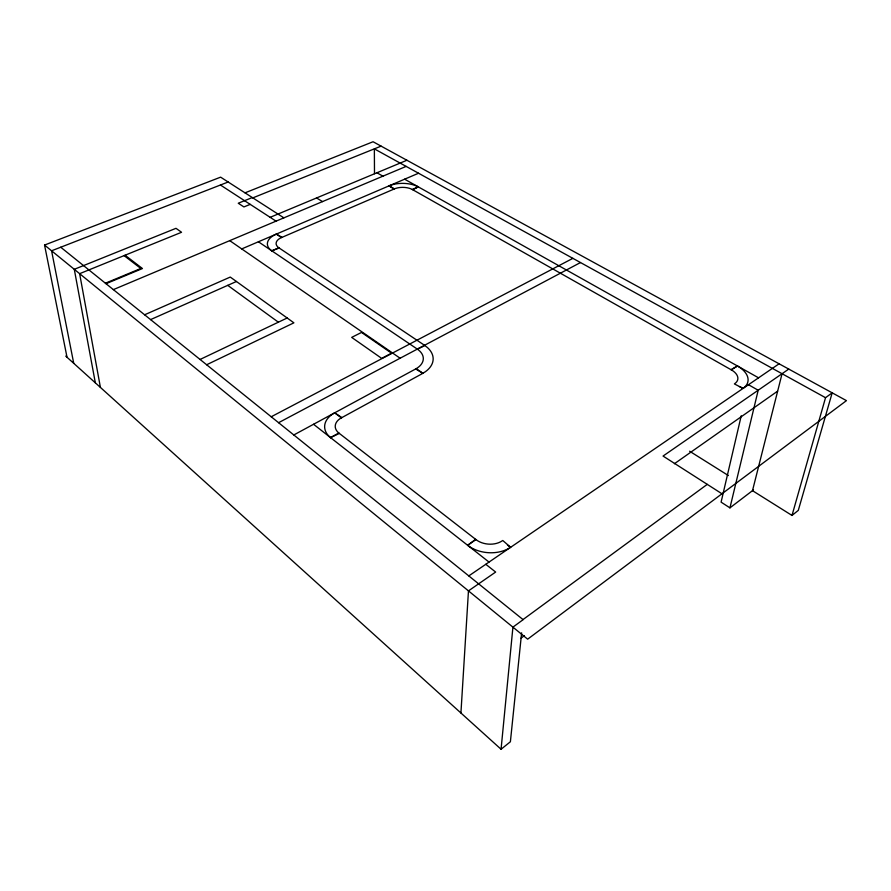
<?xml version="1.0" encoding="UTF-8"?>
<svg xmlns="http://www.w3.org/2000/svg" width="891" height="891" viewBox="0 0 891 891"><rect width="100%" height="100%" fill="white"/><g stroke="black" fill="none" stroke-linecap="round" stroke-linejoin="round"><path stroke-width="1.34" d="M460.925 713L468.466 590.878L495.652 572.055L485.795 564.293M65.722 356.088L501.065 749.253L512.926 627.153L523.128 619.668L60.733 247.23M521.625 632.833L510.387 741.758L501.065 749.253M741.234 415.774L721.097 502.145L729.941 507.859L753.485 489.905M729.941 507.859L758.196 390.247L748.473 384.723M782.064 373.719L752.494 490.663L791.999 515.443L798.291 510.387L832.183 392.831L825.534 397.698L791.999 515.443M467.786 545.392L475.549 539.333L477.932 540.937A18.444 13.131 5.2 0 0 500.408 541.917L502.78 540.514L510.599 547.263A30.094 21.417 5.2 0 1 467.541 545.203L475.983 539.601L338.814 433.004L330.528 437.604L339.271 433.438L337.633 431.923A16.729 10.848 -1.4 0 1 339.761 418.848L341.832 417.567L334.715 412.811A27.298 17.697 -1.4 0 0 330.717 437.748M521.079 638.145L524.409 635.662M523.006 619.579L707.265 484.359M674.42 463.721L777.587 391.182M788.758 369.086L663.049 456.058L721.966 493.781M468.8 575.909L779.09 363.795M737.559 366.045L731.01 369.642L733.07 370.957A16.261 9.411 11.1 0 1 735.888 382.729L734.396 383.921L743.038 388.376A26.53 15.347 11.1 0 0 737.325 365.911L731.355 369.876L412.31 189.493L418.302 186.876L412.756 189.705L411.174 188.937A12.875 6.449 0.7 0 0 395.715 188.391L393.989 189.037L389.089 185.84A21.005 10.514 0.7 0 1 418.458 186.965M293.807 434.964L416.22 368.662L422.924 373.296L341.342 417.879L334.715 412.811M278.582 422.702L580.487 262.544M271.209 416.765L572.857 258.345M206.645 364.764L293.896 322.832L230.268 277.068L144.609 314.79M200.074 359.463L287.169 317.998M417.3 349.116L424.896 345.597L427.168 347.323A33.056 20.025 0.6 0 1 425.408 371.692L422.824 373.296L415.663 368.952A23.199 14.056 0.6 0 0 417.311 349.105L258.401 241.773M150.59 319.613L236.416 281.5M241.728 248.912L418.547 173.233M113.357 289.62L406.151 166.394M106.018 283.706L142.449 268.536L125.074 255.216M270.151 217.326L406.909 160.257M105.405 283.215L140.823 268.469L124.083 255.617M250.226 204.373L243.911 206.935L238.242 203.226L252.331 197.557M252.832 197.88L381.103 146.135M245.025 192.846L373.073 141.747L846.45 400.638L527.661 639.17L44.55 245.058L220.623 177.153L283.861 217.85M228.174 181.998L51.578 250.794L73.73 363.316M271.733 250.772L279.106 248.01L277.825 246.985A13.777 7.284 -2.4 0 1 280.208 238.187L281.979 237.329L276.344 234.099A22.487 11.884 -2.4 0 0 271.878 250.883L278.894 247.821L424.517 345.285M739.452 386.56L743.038 388.376M825.534 397.698L374.354 148.864L374.498 173.734M404.614 179.191L758.508 377.795M376.871 172.731L382.941 176.173M389.089 185.84L394.412 188.892L281.556 237.541L276.344 234.099M316.528 197.925L322.52 201.6M689.589 451.214L728.393 475.549M220.445 185.016L276.065 221.168M229.733 240.637L400.17 358.26M507.436 545.069L510.599 547.263M227.74 285.354L278.371 322.186M313.554 424.272L488.981 562.043M44.55 245.058L67.025 357.269M95.337 382.84L74.287 269.316L175.995 228.319L181.552 232.273L79.633 273.682L100.416 387.418M391.572 353.192L381.693 358.382L351.689 337.388L361.523 332.432L391.572 353.192"/></g></svg>
